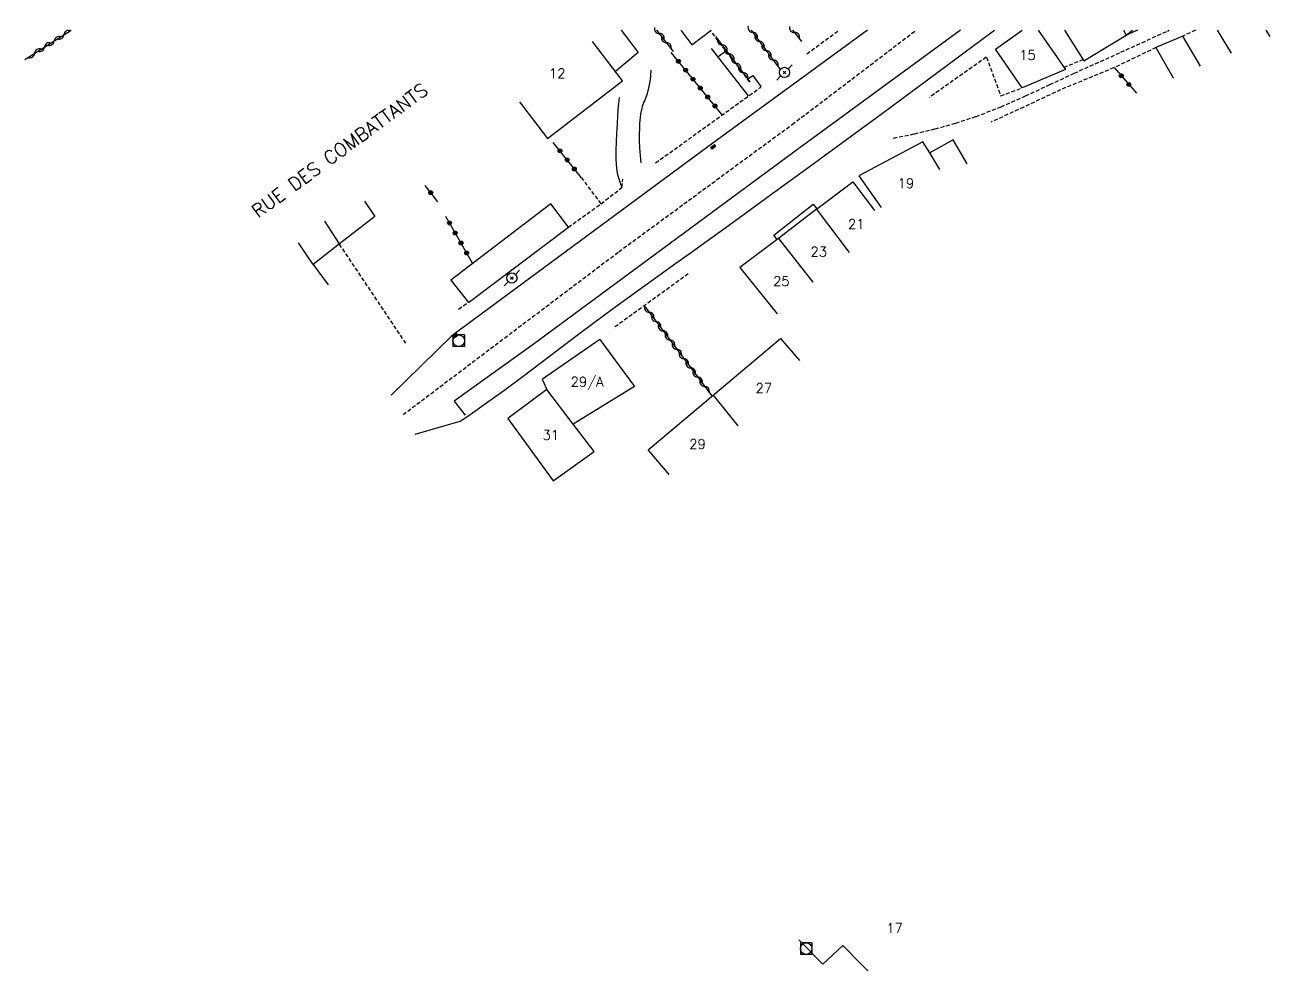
# Model space of a CAD drawing. Header units: millimetres. Extents: x 157999 to 159002, y 156999 to 158001.
# Drawn here: x 158556.5 to 158718.3, y 157878.7 to 158000.7 of the extents above; entities that cross this region are included whole.
import ezdxf
from ezdxf.enums import TextEntityAlignment as Align

# ---------------------------------------------------------------- set-up
doc = ezdxf.new("R2010")
doc.units = ezdxf.units.MM
doc.linetypes.add('DASHED', pattern=[0.75, 0.5, -0.25])
doc.layers.get('0').update_dxf_attribs({"linetype": 'CONTINUOUS'})
for name, color, linetype in [('W0001', 6, 'DASHED'), ('W0006', 2, 'CONTINUOUS'), ('W0014', 7, 'CONTINUOUS'), ('W0017', 7, 'CONTINUOUS'), ('W0070', 7, 'DASHED'), ('W0101', 7, 'CONTINUOUS'), ('W0104', 1, 'CONTINUOUS'), ('W0105', 7, 'CONTINUOUS'), ('W0112', 1, 'DASHED'), ('W0310', 3, 'CONTINUOUS'), ('W0323', 7, 'CONTINUOUS'), ('W0401', 7, 'CONTINUOUS'), ('W0420', 7, 'CONTINUOUS'), ('W0473', 7, 'CONTINUOUS'), ('W0989', 7, 'CONTINUOUS'), ('W0991', 7, 'CONTINUOUS'), ('W1102', 7, 'CONTINUOUS')]:
    doc.layers.add(name, color=color, linetype=linetype)
doc.styles.get("Standard").update_dxf_attribs({"font": 'romans.shx', "width": 0.85})

# ---------------------------------------------------------------- blocks, each defined once
blk = doc.blocks.new('T473')
for p, q in [((-0.166667, 0.166667), (0.166667, -0.166667)), ((-0.166667, -0.166667), (0.166667, 0.166667)), ((0.500001, 0.500001), (1.000002, 1.000002)), ((-1.000002, -1.000002), (-0.500001, -0.500001))]:
    blk.add_line(p, q)
blk.add_ellipse((0, 0), major_axis=(0.471405, 0.471405), ratio=1, start_param=5.4977871438, end_param=11.780972451)
blk = doc.blocks.new('T401')
for p, q in [((-0.3, 0.3), (0, 0.3)), ((-0.3, -0.25), (-0.3, 0.3)), ((-0.3, 0.15), (0, 0.15)), ((-0.3, 0), (0, 0)), ((0, 0.3), (0, -0.25)), ((-0.3, -0.15), (0, -0.15)), ((-0.3, -0.25), (-0.3, -0.3)), ((-0.3, -0.3), (0, -0.3)), ((0, -0.3), (0, -0.25))]:
    blk.add_line(p, q)
blk = doc.blocks.new('T420')
for p, q in [((0.75, 0.75), (-0.75, 0.75)), ((-0.75, 0.75), (-0.75, -0.75)), ((0.75, 0.75), (0.75, -0.75)), ((0.75, -0.75), (-0.75, -0.75))]:
    blk.add_line(p, q)
blk.add_ellipse((0, 0), major_axis=(-0.53, 0.53), ratio=1, start_param=3.926991, end_param=10.210176)
blk = doc.blocks.new('t310o')
at = {"color": 0, "linetype": 'Continuous'}
for centre, start, end in [((-0.5, 0.38), 216.8699, 323.1304), ((0.5, -0.37), 36.8699, 143.1303)]:
    blk.add_arc(centre, 0.625, start, end, dxfattribs=at)
blk = doc.blocks.new('t323o')
at = {"color": 0, "linetype": 'Continuous'}
for radius in [0.25, 0.15]:
    blk.add_circle((0, 0), radius, dxfattribs=at)

msp = doc.modelspace()

# ---------------------------------------------------------------- linework, layer by layer
at = {"layer": 'W0001'}
msp.add_lwpolyline([(158605.66, 157950.08), (158633.68, 157971.24), (158656.19, 157987.76), (158672.3, 158000)], dxfattribs=at)
at = {"layer": 'W0006'}
msp.add_lwpolyline([(158678.06, 158000), (158656.42, 157984.16), (158622.55, 157959.2), (158612.3, 157951.83), (158613.7, 157950)], dxfattribs=at)
at = {"layer": 'W0014'}
for points in [[(158665.96, 158000), (158645.24, 157984.84), (158611.99, 157960.3), (158604.1, 157952.62)], [(158607.22, 157947.53), (158613.09, 157949.24), (158614.08, 157949.9), (158616.49, 157951.59), (158618.88, 157953.31), (158621.24, 157955.07), (158623.59, 157956.84), (158625.94, 157958.62), (158628.28, 157960.4), (158630.63, 157962.17), (158633, 157963.91), (158635.02, 157965.38), (158637.04, 157966.83), (158639.06, 157968.29), (158641.09, 157969.74), (158643.11, 157971.18), (158645.14, 157972.64), (158647.16, 157974.09), (158649.18, 157975.55), (158653.87, 157978.96), (158658.56, 157982.38), (158663.24, 157985.8), (158667.91, 157989.24), (158671.44, 157991.84), (158674.96, 157994.44), (158678.48, 157997.05), (158682, 157999.65), (158682.47, 158000)]]:
    msp.add_lwpolyline(points, dxfattribs=at)
at = {"layer": 'W0017'}
for points in [[(158636.6, 157982.77), (158636.48, 157983.74), (158636.41, 157984.71), (158636.37, 157985.69), (158636.38, 157986.67), (158636.39, 157987.07), (158636.4, 157987.47), (158636.42, 157987.88), (158636.45, 157988.28), (158636.49, 157988.68), (158636.55, 157989.08), (158636.61, 157989.48), (158636.7, 157989.88), (158636.77, 157990.12), (158636.85, 157990.37), (158636.95, 157990.61), (158637.05, 157990.84), (158637.15, 157991.07), (158637.25, 157991.31), (158637.34, 157991.55), (158637.41, 157991.8), (158637.59, 157992.54), (158637.73, 157993.29), (158637.83, 157994.04), (158637.89, 157994.8)], [(158633.71, 157991.28), (158633.6, 157990.12), (158633.52, 157988.95), (158633.45, 157987.78), (158633.4, 157986.62), (158633.34, 157985.49), (158633.29, 157984.36), (158633.28, 157983.23), (158633.37, 157982.1), (158633.48, 157981.45), (158633.64, 157980.81), (158633.84, 157980.19), (158634.08, 157979.58)]]:
    msp.add_lwpolyline(points, dxfattribs=at)
at = {"layer": 'W0070'}
msp.add_lwpolyline([(158669.34, 157986), (158672.07, 157986.54), (158674.77, 157987.18), (158677.44, 157987.94), (158680.08, 157988.8), (158683.33, 157990.05), (158686.52, 157991.47), (158689.67, 157992.95), (158692.83, 157994.41), (158698.89, 157997.14), (158704.94, 157999.9), (158705.17, 158000)], dxfattribs=at)
at = {"layer": 'W0101'}
for points in [[(158641.72, 158000), (158643.16, 157998.1), (158645.66, 158000)], [(158688.17, 158000), (158691.7, 157994.9), (158686.07, 157992.53), (158682.6, 157997.52)], [(158682.6, 157997.52), (158686.07, 158000)], [(158691.56, 158000), (158694.07, 157996.04), (158699.57, 157999.37)], [(158699.57, 157999.37), (158700.4, 158000)], [(158624.42, 157985.95), (158634.17, 157993.45), (158630.25, 157998.55)], [(158620.76, 157990.71), (158624.42, 157985.95)], [(158673.18, 157985.51), (158664.85, 157981.09), (158667.75, 157976.96)], [(158674.09, 157984.09), (158673.18, 157985.51)], [(158675.38, 157981.9), (158674.09, 157984.09)], [(158659.39, 157976.82), (158659.35, 157976.78), (158659.35, 157976.78), (158664.06, 157980.32), (158666.88, 157976.61)], [(158659.35, 157976.78), (158654.42, 157972.95)], [(158654.42, 157972.95), (158654.25, 157972.82), (158654.25, 157972.82), (158649.41, 157969.17), (158654.23, 157963.16)], [(158631.22, 157959.85), (158623.77, 157954.69)], [(158631.22, 157959.85), (158635.71, 157953.73), (158627.76, 157948.86)], [(158645.93, 157952.61), (158654.69, 157959.97), (158657.13, 157957.12)], [(158623.72, 157954.68), (158624.35, 157953.34)], [(158624.35, 157953.34), (158619.28, 157949.59)], [(158637.5, 157945.52), (158645.93, 157952.61)], [(158619.28, 157949.59), (158625.15, 157941.5), (158630.46, 157945.3), (158627.76, 157948.86)], [(158640.2, 157942.3), (158637.5, 157945.52)], [(158657.05, 157881.87), (158660.16, 157878.72), (158662.79, 157881.15), (158672.62, 157871.13)]]:
    msp.add_lwpolyline(points, dxfattribs=at)
at = {"layer": 'W0104'}
for points in [[(158633.98, 158000), (158636.21, 157997.09), (158633.25, 157994.65)], [(158701.04, 158000), (158699.57, 157999.37)], [(158711.38, 158000), (158713.22, 157997.03)], [(158718.28, 157999.17), (158717.77, 158000)], [(158706.96, 157999.25), (158703.45, 157997.75), (158705.67, 157993.84)], [(158709.23, 157995.35), (158706.96, 157999.25)], [(158678.93, 157982.63), (158677.09, 157985.78), (158674.09, 157984.09)], [(158600.64, 157977.81), (158601.97, 157975.82), (158597.38, 157972.24), (158593.98, 157969.58), (158595.92, 157966.95)], [(158654.25, 157972.82), (158653.8, 157973.4), (158658.93, 157977.4), (158659.39, 157976.82)], [(158597.41, 157972.27), (158595.48, 157975.22)], [(158593.98, 157969.58), (158592.06, 157972.38)]]:
    msp.add_lwpolyline(points, dxfattribs=at)
msp.add_lwpolyline([(158614.15, 157964.65), (158627.13, 157974.42), (158624.86, 157977.47), (158611.84, 157967.53)], close=True, dxfattribs=at)
at = {"layer": 'W0105'}
for points in [[(158650.54, 157991.47), (158645.71, 157997.63)], [(158646.55, 157996.55), (158647.6, 157997.31)], [(158650.41, 157993.64), (158651.09, 157994.11), (158652.12, 157992.69), (158651.94, 157992.48)]]:
    msp.add_lwpolyline(points, dxfattribs=at)
at = {"layer": 'W0112'}
for points in [[(158650.7, 157993.26), (158645.59, 157999.95)], [(158658.11, 157996.93), (158662.28, 158000)], [(158708.57, 158000), (158706.96, 157999.25)], [(158681.41, 157996.5), (158674.03, 157991.28)], [(158681.46, 157996.5), (158683.3, 157991.48), (158686.07, 157992.53)], [(158703.45, 157997.75), (158697.96, 157995.12)], [(158697.96, 157995.12), (158691.06, 157992.27), (158686.27, 157990.02), (158682.03, 157988.07)], [(158693.98, 157996.19), (158691.52, 157995.16)], [(158638.46, 157982.77), (158651.94, 157992.48)], [(158631.38, 157977.47), (158628.88, 157980.83)], [(158631.38, 157977.47), (158634.08, 157979.58), (158634.21, 157980.64)], [(158627.13, 157974.42), (158631.38, 157977.47)], [(158597.35, 157972.22), (158606.11, 157959.14)], [(158642.69, 157968.36), (158632.97, 157961.31)], [(158612.86, 157963.78), (158614.13, 157964.67)]]:
    msp.add_lwpolyline(points, dxfattribs=at)
at = {"layer": 'W0310'}
for points in [[(158556.53, 157996.2), (158562.55, 158000)], [(158640.8, 157997.23), (158638.61, 158000)], [(158650.87, 158000), (158654.65, 157994.92)], [(158657.46, 157998.55), (158656.27, 158000)], [(158650.74, 157993.29), (158646.29, 157999.2)], [(158637.09, 157964.08), (158645.7, 157952.55)]]:
    msp.add_lwpolyline(points, dxfattribs=at)
at = {"layer": 'W0323'}
for points in [[(158647.12, 157989.02), (158640.48, 157997.12)], [(158698.03, 157995.14), (158700.91, 157991.83)], [(158628.84, 157980.81), (158625.16, 157985.44)], [(158610.17, 157977.72), (158608.51, 157979.85)], [(158614.66, 157969.77), (158611.21, 157975.8)]]:
    msp.add_lwpolyline(points, dxfattribs=at)
at = {"layer": 'W1102'}
for points in [[(158699.23, 158000), (158699.57, 157999.37)], [(158663.63, 157971.12), (158659.35, 157976.79)], [(158654.42, 157972.95), (158658.88, 157967.27)], [(158627.76, 157948.86), (158624.35, 157953.34)], [(158645.93, 157952.61), (158649.13, 157948.64)]]:
    msp.add_lwpolyline(points, dxfattribs=at)

# ---------------------------------------------------------------- block references
at = {"layer": 'W0310'}
for p, rotation in [((158561.61, 157999.4), 32.24735394460805), ((158638.94, 157999.58), 128.3592279302686), ((158651.07, 157999.74), 306.6294853865261), ((158651.96, 157998.54), 306.6294853865261), ((158656.51, 157999.71), 129.6365731437537), ((158559.07, 157997.8), 32.24735394460805), ((158560.34, 157998.6), 32.24735394460805), ((158639.87, 157998.4), 128.3592279302686), ((158647.13, 157998.08), 127.0062015870242), ((158648.03, 157996.89), 127.0062015870242), ((158652.86, 157997.33), 306.6294853865261), ((158557.8, 157997), 32.24735394460805), ((158648.93, 157995.69), 127.0062015870242), ((158653.75, 157996.13), 306.6294853865261), ((158649.84, 157994.49), 127.0062015870242), ((158637.63, 157963.36), 306.752064237422), ((158638.52, 157962.16), 306.752064237422), ((158639.42, 157960.96), 306.752064237422), ((158640.32, 157959.76), 306.752064237422), ((158641.22, 157958.55), 306.752064237422), ((158642.11, 157957.35), 306.752064237422), ((158643.01, 157956.15), 306.752064237422), ((158643.91, 157954.95), 306.752064237422), ((158644.81, 157953.75), 306.752064237422)]:
    msp.add_blockref('t310o', p, dxfattribs=dict(at, rotation=rotation))
at = {"layer": 'W0323'}
for p, rotation in [((158641.42, 157995.97), 129.3613019227752), ((158642.37, 157994.81), 129.3613019227752), ((158643.32, 157993.65), 129.3613019227752), ((158698.94, 157994.09), 311.0333402282071), ((158699.93, 157992.96), 311.0333402282071), ((158644.27, 157992.49), 129.3613019227752), ((158645.22, 157991.33), 129.3613019227752), ((158646.17, 157990.17), 129.3613019227752), ((158626.04, 157984.34), 128.3814111785258), ((158626.97, 157983.16), 128.3814111785258), ((158627.9, 157981.98), 128.3814111785258), ((158609.25, 157978.9), 127.8841778227467), ((158611.68, 157974.97), 119.7540898761295), ((158612.42, 157973.67), 119.7540898761295), ((158613.17, 157972.37), 119.7540898761295), ((158613.91, 157971.07), 119.7540898761295)]:
    msp.add_blockref('t323o', p, dxfattribs=dict(at, rotation=rotation))
at = {"layer": 'W0401'}
for p, rotation in [((158645.86, 157984.98), 126.1890462943936), ((158612.35, 157960.42), 126.4307257079853)]:
    msp.add_blockref('T401', p, dxfattribs=dict(at, rotation=rotation))
at = {"layer": 'W0420'}
for p in [(158612.88, 157959.68), (158658.02, 157880.73)]:
    msp.add_blockref('T420', p, dxfattribs=at)
at = {"layer": 'W0473'}
for p in [(158655.2, 157994.52), (158619.79, 157967.82)]:
    msp.add_blockref('T473', p, dxfattribs=at)

# ---------------------------------------------------------------- texts
at = {"layer": 'W0989'}
msp.add_text('RUE DES COMBATTANTS', height=1.75, rotation=36.2637, dxfattribs=at).set_placement((158586.8, 157975.53))
at = {"layer": 'W0991'}
for s, p in [('15', (158686.77, 157996.77)), ('12', (158625.68, 157994.4)), ('19', (158670.97, 157980.12)), ('21', (158664.52, 157974.83)), ('23', (158659.65, 157971.24)), ('25', (158654.79, 157967.41)), ('29/A', (158629.57, 157954.35)), ('27', (158652.51, 157953.53)), ('31', (158624.85, 157947.42)), ('29', (158643.9, 157946.26)), ('17', (158669.49, 157883.39))]:
    msp.add_text(s, height=1.25, dxfattribs=at).set_placement(p, align=Align.MIDDLE_CENTER)

doc.saveas('drawing.dxf')
